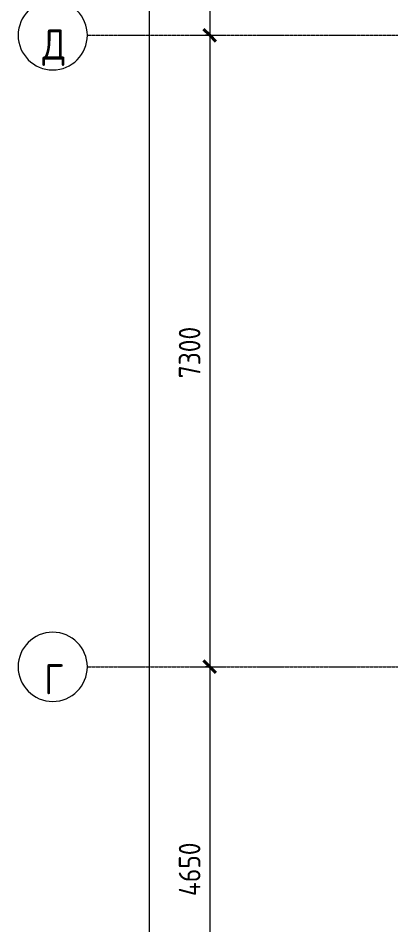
# Model space of a CAD drawing. Header units: millimetres. Extents: x -11798 to 72626, y -32713 to 44110.
# Drawn here: x -11798 to -7490, y 9962 to 20443 of the extents above; entities that cross this region are included whole.
import ezdxf

# ---------------------------------------------------------------- set-up
doc = ezdxf.new("R2010")
doc.units = ezdxf.units.MM
doc.linetypes.add('ADSK_Линия сетки', pattern=[25, 20, -2.5, 0, -2.5])
for name, color, linetype, lineweight in [('Оси', 7, 'Continuous', 9), ('Размеры', 7, 'Continuous', 9), ('Размеры-100', 7, 'Continuous', 9)]:
    doc.layers.add(name, color=color, linetype=linetype, lineweight=lineweight)
doc.styles.add('GOST Common', font='GOST_Common.ttf', dxfattribs={"width": 0.9, "height": 350})
doc.styles.add('GOST Common_1', font='GOST_Common.ttf', dxfattribs={"width": 0.9, "height": 250})
doc.dimstyles.new('ADSK_Основной_2_5_мм', dxfattribs={"dimscale": 304.8, "dimtxt": 251.428749, "dimasz": 0.463911, "dimexe": 0.492126, "dimexo": 0.492126, "dimgap": 0.098425, "dimtad": 1, "dimrnd": 0.01, "dimdsep": 46, "dimtxsty": 'GOST Common_1', "dimblk1": 'OBLIQUE', "dimblk2": 'OBLIQUE', "dimsah": 1, "dimcen": 0.09, "dimdle": 0.492126, "dimazin": 2, "dimtfac": 1, "dimtdec": 4, "dimtix": 1, "dimtmove": 0, "dimatfit": 3, "dimfxl": 1, "dimtvp": 1, "dimtolj": 1, "dimtzin": 0, "dimlwd": 20, "dimlwe": 20, "dimarcsym": 2})

# ---------------------------------------------------------------- blocks, each defined once
blk = doc.blocks.new('Ось сетки - Круг_Ø8 мм-8258-План полов 3-го этажа')
at = {"layer": 'Оси', "lineweight": 20}
for start, end in [(360, 180), (180, 360)]:
    blk.add_arc((0, 0), 4, start, end, dxfattribs=at)
blk = doc.blocks.new('DIMBLOCK13-План полов 3-го этажа')
at = {"layer": 'Размеры-100', "lineweight": 20, "transparency": 16777216}
for p, q in [((-10284, 43195), (-10284, -155)), ((-10284, 43045), (-10334, 43045)), ((-10284, 43045), (-10134, 43045)), ((-10284, -5), (-10334, -5)), ((-10284, -5), (-10134, -5))]:
    blk.add_line(p, q, dxfattribs=at)
at = {"layer": 'Размеры-100', "lineweight": 40, "transparency": 16777216}
for p, q in [((-10284, 43045), (-10355, 43116)), ((-10284, 43045), (-10213, 42974)), ((-10284, -5), (-10355, 66)), ((-10284, -5), (-10213, -76))]:
    blk.add_line(p, q, dxfattribs=at)
at = {"layer": 'Размеры-100', "color": 0, "lineweight": 20, "transparency": 16777216, "insert": (-10641, 21115), "char_height": 250, "width": 971.62, "attachment_point": 1, "rotation": 90, "line_spacing_factor": 1.022761, "style": 'GOST Common_1'}
blk.add_mtext('43050', dxfattribs=at)
blk = doc.blocks.new('_Oblique')
at = {"color": 0, "linetype": 'ByBlock', "lineweight": -2}
blk.add_line((-0.5, -0.5), (0.5, 0.5), dxfattribs=at)
blk = doc.blocks.new('DIMBLOCK15-План полов 3-го этажа')
at = {"layer": 'Размеры-100', "lineweight": 40, "transparency": 16777216}
for p, q in [((-9584, 36545), (-9655, 36616)), ((-9584, 36545), (-9513, 36474)), ((-9584, 20245), (-9655, 20316)), ((-9584, 20245), (-9513, 20174))]:
    blk.add_line(p, q, dxfattribs=at)
at = {"layer": 'Размеры-100', "lineweight": 20, "transparency": 16777216}
for p, q in [((-9584, 36545), (-9634, 36545)), ((-9584, 36545), (-9584, 20245)), ((-9584, 36545), (-9434, 36545)), ((-9584, 20245), (-9634, 20245)), ((-9584, 20245), (-9434, 20245))]:
    blk.add_line(p, q, dxfattribs=at)
at = {"layer": 'Размеры-100', "color": 0, "lineweight": 20, "transparency": 16777216, "insert": (-9941, 28024), "char_height": 250, "width": 889.8, "attachment_point": 1, "rotation": 90, "line_spacing_factor": 1.022761, "style": 'GOST Common_1'}
blk.add_mtext('16300', dxfattribs=at)
blk = doc.blocks.new('DIMBLOCK16-План полов 3-го этажа')
at = {"layer": 'Размеры-100', "lineweight": 40, "transparency": 16777216}
for p, q in [((-9584, 20245), (-9655, 20316)), ((-9584, 20245), (-9513, 20174)), ((-9584, 12945), (-9655, 13016)), ((-9584, 12945), (-9513, 12874))]:
    blk.add_line(p, q, dxfattribs=at)
at = {"layer": 'Размеры-100', "lineweight": 20, "transparency": 16777216}
for p, q in [((-9584, 20245), (-9634, 20245)), ((-9584, 20245), (-9584, 12945)), ((-9584, 20245), (-9434, 20245)), ((-9584, 12945), (-9634, 12945)), ((-9584, 12945), (-9434, 12945))]:
    blk.add_line(p, q, dxfattribs=at)
at = {"layer": 'Размеры-100', "color": 0, "lineweight": 20, "transparency": 16777216, "insert": (-9941, 16280), "char_height": 250, "width": 756.84, "attachment_point": 1, "rotation": 90, "line_spacing_factor": 1.022761, "style": 'GOST Common_1'}
blk.add_mtext('7300', dxfattribs=at)
blk = doc.blocks.new('DIMBLOCK17-План полов 3-го этажа')
at = {"layer": 'Размеры-100', "lineweight": 40, "transparency": 16777216}
for p, q in [((-9584, 12945), (-9655, 13016)), ((-9584, 12945), (-9513, 12874)), ((-9584, 8295), (-9655, 8366)), ((-9584, 8295), (-9513, 8224))]:
    blk.add_line(p, q, dxfattribs=at)
at = {"layer": 'Размеры-100', "lineweight": 20, "transparency": 16777216}
for p, q in [((-9584, 12945), (-9634, 12945)), ((-9584, 12945), (-9584, 8295)), ((-9584, 12945), (-9434, 12945)), ((-9584, 8295), (-9634, 8295)), ((-9584, 8295), (-9434, 8295))]:
    blk.add_line(p, q, dxfattribs=at)
at = {"layer": 'Размеры-100', "color": 0, "lineweight": 20, "transparency": 16777216, "insert": (-9941, 10294), "char_height": 250, "width": 782.41, "attachment_point": 1, "rotation": 90, "line_spacing_factor": 1.022761, "style": 'GOST Common_1'}
blk.add_mtext('4650', dxfattribs=at)

msp = doc.modelspace()

# ---------------------------------------------------------------- linework, layer by layer
at = {"layer": 'Оси', "linetype": 'ADSK_Линия сетки'}
for p, q in [((-10997.814, 20245), (56004.853, 20245)), ((-10997.814, 12945), (56004.853, 12945))]:
    msp.add_line(p, q, dxfattribs=at)

# ---------------------------------------------------------------- block references
at = {"layer": 'Оси', "lineweight": 20, "xscale": 99.99999999999993, "yscale": 99.99999999999993, "zscale": 99.99999999999993, "rotation": 269.9999999999994}
for p in [(-11397.814, 20245), (-11397.814, 12945)]:
    msp.add_blockref('Ось сетки - Круг_Ø8 мм-8258-План полов 3-го этажа', p, dxfattribs=at)

# ---------------------------------------------------------------- texts
at = {"layer": 'Оси', "char_height": 350, "attachment_point": 5, "line_spacing_factor": 1.022766, "style": 'GOST Common'}
for s, insert, width in [('\\pxqc,t0.25714,0.51429,0.77143,1.02857,1.28571,1.54286,1.8,2.05714,2.31429,2.57143,2.82857,3.08571,3.34286,3.6,3.85714,4.11429,4.37143,4.62857,4.88571,5.14286,5.4,5.65714,5.91429,6.17143,6.42857,6.68571,6.94286,7.2,7.45714,7.71429,7.97143,8.22857;{Д}', (-11382.886, 20102.149), 291.6), ('\\pxqc,t0.25714,0.51429,0.77143,1.02857,1.28571,1.54286,1.8,2.05714,2.31429,2.57143,2.82857,3.08571,3.34286,3.6,3.85714,4.11429,4.37143,4.62857,4.88571,5.14286,5.4,5.65714,5.91429,6.17143,6.42857,6.68571,6.94286,7.2,7.45714,7.71429,7.97143,8.22857;{Г}', (-11383.336, 12802.149), 232.2)]:
    msp.add_mtext(s, dxfattribs=dict(at, insert=insert, width=width))

# ---------------------------------------------------------------- dimensions: what is measured, and where the dimension line sits
at = {"layer": 'Размеры', "lineweight": 20}
for base, p1, p2, override, picture, middle in [((-10283.964, -5), (-10183.979, 43045), (-10183.979, -5), {"dimpost": '<>', "dimfxl": 43050}, 'DIMBLOCK13-План полов 3-го этажа', (-10438.964, 21520)), ((-9583.964, 20245), (-9483.979, 36545), (-9483.979, 20245), {"dimpost": '<>', "dimfxl": 16300}, 'DIMBLOCK15-План полов 3-го этажа', (-9738.964, 28395)), ((-9583.964, 12945), (-9483.979, 20245), (-9483.979, 12945), {"dimpost": '<>', "dimfxl": 7300}, 'DIMBLOCK16-План полов 3-го этажа', (-9738.964, 16595)), ((-9583.964, 8295), (-9483.979, 12945), (-9483.979, 8295), {"dimpost": '<>', "dimfxl": 4650}, 'DIMBLOCK17-План полов 3-го этажа', (-9738.964, 10620))]:
    dim = msp.add_linear_dim(base=base, p1=p1, p2=p2, angle=90, dimstyle='ADSK_Основной_2_5_мм', override=override, dxfattribs=at)
    dim.commit()
    dim.dimension.update_dxf_attribs({"geometry": picture, "text_midpoint": middle})

doc.saveas('drawing.dxf')
